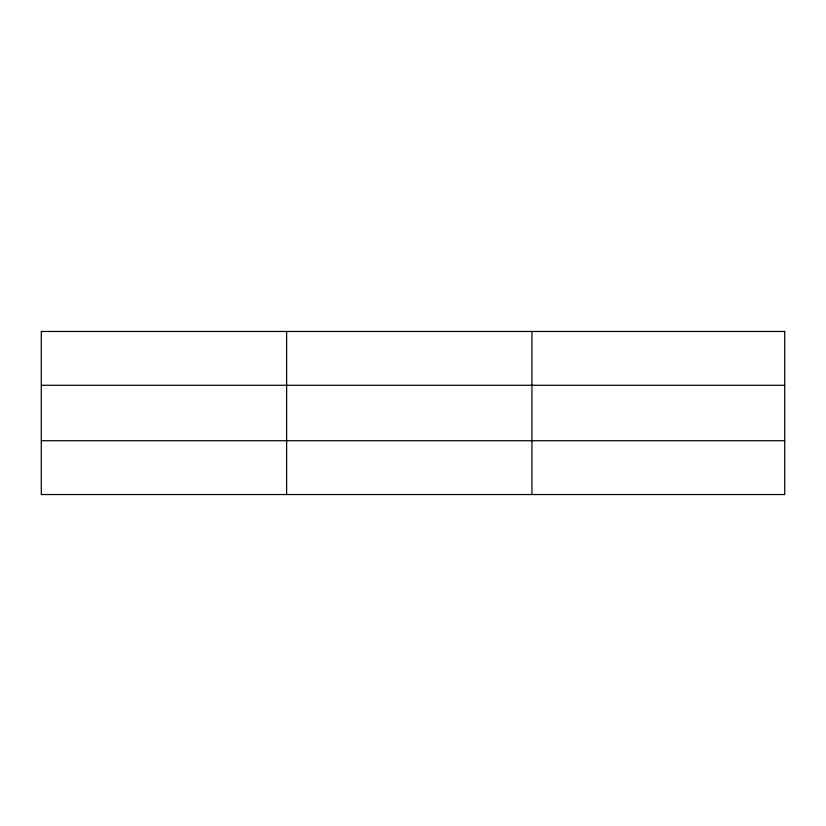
<?xml version="1.0" encoding="UTF-8"?>
<svg xmlns="http://www.w3.org/2000/svg" width="826" height="826" viewBox="0 0 826 826"><rect width="100%" height="100%" fill="white"/><g stroke="black" fill="none" stroke-linecap="round" stroke-linejoin="round"><path stroke-width="1.24" d="M286.622 331.463L286.622 494.537M531.944 331.463L531.944 494.537M41.3 385.277L784.7 385.277M41.3 440.723L784.7 440.723M784.7 331.463L784.7 494.537L41.3 494.537L41.3 331.463L784.7 331.463"/></g></svg>
